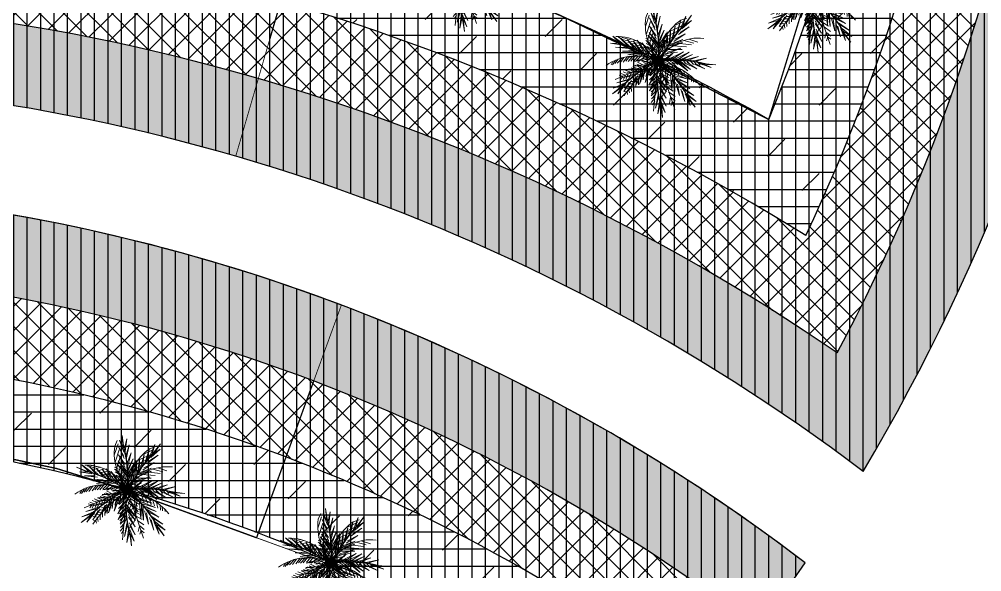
# Model space of a CAD drawing. Extents: x 671027 to 671614, y 802418 to 802669.
# Drawn here: x 671376.21 to 671411.9, y 802551.52 to 802572.02 of the extents above; entities that cross this region are included whole.
import ezdxf

# ---------------------------------------------------------------- set-up
doc = ezdxf.new("R2010")
doc.units = 0
for name, color, linetype in [('Bubbler 110', 1, 'Continuous'), ('drip line', 7, 'Continuous'), ('Pipe-Lateral-10 Bars-32mm', 7, 'Continuous'), ('Pipe-Lateral-10 Bars-50mm', 7, 'Continuous'), ('shrubs-Gc', 7, 'Continuous')]:
    doc.layers.add(name, color=color, linetype=linetype)
doc.layers.add('palm bltshardia', color=8, linetype='Continuous', lineweight=15)
doc.styles.get("Standard").update_dxf_attribs({"font": 'arial.ttf'})
doc.linetypes.add('32mm', pattern='A,0.5,-0.2,["32mm",Standard,S=0.1,R=0,X=-0.1,Y=-0.05],-0.5', length=1.2)
doc.linetypes.add('50mm', pattern='A,0.5,-0.2,["50mm",Standard,S=0.1,R=0,X=-0.1,Y=-0.05],-0.5', length=1.2)
pattern_1 = [(90, (0, 0), (-0.5, 0), [])]

# ---------------------------------------------------------------- blocks, each defined once
blk = doc.blocks.new('aer')
at = {"layer": 'palm bltshardia', "color": 60}
for p, q in [((-0.891, 1.136, -0.051), (-0.879, 1.331, -0.051)), ((-0.81, 0.872, -0.051), (-0.819, 1.243, -0.051)), ((-0.277, 0.977, -0.051), (-0.076, 1.224, -0.051)), ((-0.255, 1.133, -0.051), (-0.058, 1.356, -0.051)), ((-0.707, 0.675, -0.051), (-0.718, 1.075, -0.051)), ((-0.603, 0.53, -0.051), (-0.613, 0.908, -0.051)), ((-0.278, 0.753, -0.051), (-0.062, 1.138, -0.051)), ((-0.258, 0.596, -0.051), (-0.065, 0.972, -0.051)), ((-0.51, 0.415, -0.051), (-0.513, 0.771, -0.051)), ((-0.425, 0.295, -0.051), (-0.425, 0.655, -0.051)), ((-0.21, 0.41, -0.051), (-0.041, 0.821, -0.051)), ((-0.149, 0.254, -0.051), (-0.025, 0.658, -0.051)), ((0.575, 0.6, -0.051), (0.788, 0.582, -0.051)), ((0.714, 0.682, -0.051), (0.895, 0.65, -0.051)), ((0.825, 0.752, -0.051), (0.985, 0.699, -0.051)), ((0.904, 0.782, -0.051), (1.026, 0.747, -0.051)), ((1.011, 0.826, -0.051), (1.077, 0.81, -0.051)), ((-1.388, 0.173, -0.051), (-1.523, 0.314, -0.051)), ((-1.139, 0.052, -0.051), (-1.417, 0.299, -0.051)), ((-0.339, 0.232, -0.051), (-0.331, 0.554, -0.051)), ((-0.217, 0.114, -0.051), (-0.257, 0.443, -0.051)), ((-0.095, 0.15, -0.051), (-0.012, 0.47, -0.051)), ((0.29, 0.343, -0.051), (0.575, 0.325, -0.051)), ((0.371, 0.427, -0.051), (0.632, 0.412, -0.051)), ((0.48, 0.526, -0.051), (0.717, 0.496, -0.051)), ((-0.925, -0.006, -0.051), (-1.225, 0.258, -0.051)), ((-0.748, -0.029, -0.051), (-1.032, 0.221, -0.051)), ((-0.6, -0.038, -0.051), (-0.863, 0.202, -0.051)), ((-0.454, -0.058, -0.051), (-0.718, 0.187, -0.051)), ((-0.349, -0.038, -0.051), (-0.579, 0.187, -0.051)), ((-0.18, -0.029, -0.051), (-0.449, 0.166, -0.051)), ((0.119, 0.117, -0.051), (0.41, 0.15, -0.051)), ((0.196, 0.228, -0.051), (0.479, 0.242, -0.051))]:
    blk.add_line(p, q, dxfattribs=at)
at = {"layer": 'palm bltshardia', "elevation": -0.051}
for points in [[(-0.74, 1.253), (-0.9, 1.5), (-0.747, 1.23)], [(0.677, 1.327), (0.807, 1.59), (0.653, 1.32)], [(-1.325, 0.422), (-1.605, 0.513), (-1.304, 0.434)], [(1.474, 0.41), (1.758, 0.487), (1.454, 0.424)], [(1.37, -0.471), (1.65, -0.562), (1.35, -0.483)], [(-1.038, -0.969), (-1.257, -1.165), (-1.038, -0.945)], [(0.31, -1.415), (0.371, -1.703), (0.289, -1.403)]]:
    blk.add_lwpolyline(points, dxfattribs=at)
at = {"layer": 'palm bltshardia', "color": 52, "elevation": -0.051}
for points in [[(-0.674, 1.05), (-0.948, 1.329), (-0.715, 1.143)], [(-0.629, 1.061), (-0.748, 1.433), (-0.692, 1.141)], [(0.421, 1.002), (0.498, 1.407), (0.461, 1.073)], [(0.484, 0.952), (0.786, 1.232), (0.523, 1.022)], [(-0.455, 0.644), (-0.79, 0.908), (-0.484, 0.718)], [(-0.372, 0.679), (-0.449, 1.098), (-0.424, 0.739)], [(-0.243, 0.4), (-0.234, 0.912), (-0.291, 0.483)], [(0.226, 0.576), (0.227, 1.052), (0.262, 0.648)], [(-1.112, 0.409), (-1.451, 0.603), (-1.212, 0.425)], [(-0.251, 0.358), (-0.722, 0.605), (-0.315, 0.456)], [(0.073, 0.241), (0.046, 0.832), (0.12, 0.405)], [(0.228, 0.559), (0.631, 0.814), (0.27, 0.628)], [(-1.111, 0.363), (-1.501, 0.383), (-1.204, 0.404)], [(-0.664, 0.301), (-1.004, 0.558), (-0.742, 0.31)], [(-0.334, 0.177), (-0.694, 0.569), (-0.446, 0.214)], [(-0.02, 0.001), (-0.243, 0.382), (-0.081, 0.025)], [(0.009, 0.105), (0.103, 0.536), (-0.019, 0.164)], [(0.083, 0.078), (0.397, 0.386), (0.148, 0.085)], [(0.094, 0.247), (0.608, 0.539), (0.207, 0.374)], [(0.472, 0.216), (0.851, 0.589), (0.585, 0.247)], [(0.807, 0.324), (1.16, 0.563), (0.886, 0.329)], [(1.257, 0.363), (1.648, 0.363), (1.352, 0.399)], [(1.26, 0.408), (1.609, 0.585), (1.361, 0.419)], [(-0.675, 0.212), (-1.1, 0.179), (-0.747, 0.247)], [(-0.373, 0.158), (-0.866, 0.018), (-0.465, 0.183)], [(-0.024, -0.011), (-0.416, -0.211), (-0.088, 0.002)], [(0.069, -0.039), (0.462, 0.162), (0.133, -0.051)], [(0.51, 0.195), (0.995, 0.031), (0.603, 0.216)], [(0.814, 0.234), (1.237, 0.18), (0.887, 0.265)], [(-0.33, -0.233), (-0.849, -0.348), (-0.418, -0.311)], [(-0.021, -0.049), (-0.462, -0.051), (-0.073, -0.09)], [(-0.334, -0.276), (-0.459, -0.773), (-0.402, -0.343)], [(0.022, -0.075), (-0.197, -0.458), (0.031, -0.14)], [(-0.013, -0.058), (-0.035, -0.498), (-0.056, -0.107)], [(0.034, -0.072), (0.404, -0.312), (0.055, -0.134)], [(0.066, -0.051), (0.288, -0.432), (0.127, -0.075)], [(0.38, -0.226), (0.739, -0.618), (0.491, -0.263)], [(0.419, -0.208), (0.911, -0.068), (0.511, -0.233)], [(0.721, -0.261), (1.146, -0.229), (0.792, -0.296)], [(-0.603, -0.456), (-0.995, -0.622), (-0.65, -0.52)], [(-0.531, -0.511), (-0.716, -0.895), (-0.597, -0.555)], [(0.027, -0.435), (-0.133, -0.942), (0.05, -0.549)], [(0.062, -0.459), (0.43, -0.816), (0.087, -0.551)], [(0.709, -0.351), (1.049, -0.607), (0.788, -0.36)], [(1.156, -0.413), (1.547, -0.432), (1.249, -0.453)], [(1.157, -0.458), (1.496, -0.653), (1.257, -0.474)], [(-0.92, -0.79), (-1.258, -0.987), (-0.984, -0.869)], [(-0.88, -0.812), (-1.092, -1.141), (-0.961, -0.873)], [(0.084, -0.782), (0.031, -1.205), (0.115, -0.855)], [(0.167, -0.748), (0.408, -1.099), (0.172, -0.827)], [(0.214, -1.224), (0.216, -1.615), (0.251, -1.319)], [(0.254, -1.2), (0.432, -1.548), (0.265, -1.301)]]:
    blk.add_lwpolyline(points, dxfattribs=at)
at = {"layer": 'palm bltshardia', "color": 64, "elevation": -0.051}
for points in [[(-0.51, 0.897), (-0.602, 1.299), (-0.551, 0.966)], [(0.292, 0.778), (0.353, 1.2), (0.342, 0.84)], [(0.566, 1.137), (0.83, 1.426), (0.604, 1.231)], [(-0.585, 0.868), (-0.897, 1.137), (-0.626, 0.937)], [(-0.298, 0.478), (-0.317, 0.955), (-0.337, 0.549)], [(0.146, 0.458), (0.125, 0.989), (0.199, 0.563)], [(0.364, 0.723), (0.688, 0.999), (0.39, 0.798)], [(-0.913, 0.369), (-1.252, 0.602), (-0.99, 0.392)], [(-0.313, 0.485), (-0.726, 0.725), (-0.358, 0.553)], [(-0.095, 0.207), (-0.091, 0.798), (-0.148, 0.369)], [(0.187, 0.472), (0.635, 0.72), (0.235, 0.555)], [(-0.922, 0.289), (-1.334, 0.276), (-1, 0.312)], [(-0.474, 0.204), (-0.81, 0.542), (-0.55, 0.23)], [(-0.1, 0.185), (-0.625, 0.458), (-0.218, 0.308)], [(-0.129, 0.074), (-0.526, 0.513), (-0.278, 0.157)], [(0.047, 0.113), (-0.064, 0.539), (0.073, 0.172)], [(0.119, 0.08), (0.5, 0.3), (0.143, 0.14)], [(0.262, 0.124), (0.681, 0.542), (0.415, 0.2)], [(0.612, 0.236), (0.966, 0.557), (0.69, 0.258)], [(1.059, 0.379), (1.41, 0.595), (1.138, 0.398)], [(1.065, 0.298), (1.475, 0.264), (1.143, 0.317)], [(-0.463, 0.191), (-0.929, 0.088), (-0.541, 0.21)], [(-0.148, 0.064), (-0.719, -0.091), (-0.319, 0.074)], [(0.083, 0.065), (0.409, -0.232), (0.148, 0.06)], [(0.194, -0.113), (0.765, 0.041), (0.364, -0.124)], [(0.281, 0.113), (0.843, -0.071), (0.451, 0.114)], [(0.601, 0.224), (1.061, 0.097), (0.681, 0.239)], [(-0.139, -0.107), (-0.717, -0.231), (-0.285, -0.194)], [(-0.139, -0.129), (-0.291, -0.7), (-0.234, -0.271)], [(0.013, -0.206), (-0.168, -0.769), (0.015, -0.376)], [(0.032, -0.217), (0.451, -0.634), (0.108, -0.37)], [(0.175, -0.124), (0.572, -0.562), (0.324, -0.207)], [(0.509, -0.24), (0.974, -0.138), (0.587, -0.26)], [(0.519, -0.254), (0.856, -0.591), (0.596, -0.279)], [(-0.424, -0.34), (-0.884, -0.463), (-0.484, -0.393)], [(-0.407, -0.338), (-0.551, -0.792), (-0.463, -0.396)], [(0.073, -0.569), (-0.052, -1.029), (0.088, -0.648)], [(0.079, -0.553), (0.401, -0.905), (0.101, -0.631)], [(0.958, -0.419), (1.298, -0.652), (1.036, -0.441)], [(0.967, -0.338), (1.379, -0.325), (1.045, -0.361)], [(-0.786, -0.638), (-1.158, -0.815), (-0.845, -0.694)], [(-0.721, -0.686), (-0.916, -1.049), (-0.78, -0.742)], [(0.149, -1.032), (0.117, -1.442), (0.168, -1.11)], [(0.223, -1), (0.44, -1.35), (0.242, -1.078)]]:
    blk.add_lwpolyline(points, dxfattribs=at)
at = {"layer": 'palm bltshardia', "color": 13, "elevation": -0.051}
for points in [[(0.679, 1.294, 0.163977), (0.009, 0.019, -5.135633)], [(-0.891, 1.136, 0.234869), (0.008, 0.007, 2.6185)], [(1.191, 0.889, 0.174923), (0.009, 0.019, -4.874429)], [(-1.388, 0.173, 0.234869), (0.051, 0.063, 2.6185)]]:
    blk.add_lwpolyline(points, format="xyb", dxfattribs=at)
at = {"layer": 'palm bltshardia', "color": 60, "elevation": -0.051}
for points in [[(0.57, 1.168), (0.645, 1.225)], [(0.346, 0.901), (0.522, 0.958)], [(0.406, 0.989), (0.614, 1.066)], [(0.459, 1.092), (0.619, 1.137)], [(0.192, 0.581), (0.389, 0.672)], [(0.232, 0.696), (0.429, 0.764)], [(0.268, 0.782), (0.488, 0.862)], [(0.048, 0.193), (0.251, 0.359)], [(0.092, 0.302), (0.284, 0.444)], [(0.113, 0.39), (0.329, 0.511)], [(0.15, 0.486), (0.355, 0.584)], [(-0.476, 0.001), (-0.659, 0.21)], [(-0.476, 0.001), (-0.651, -0.125)], [(-0.344, -0.005), (-0.564, 0.236)], [(-0.198, -0.001), (-0.478, 0.278)], [(0.132, -0.016), (0.347, 0.123)], [(0.29, -0.013), (0.55, 0.155)], [(0.436, -0.04), (0.597, 0.101)], [(0.555, -0.049), (0.726, 0.112)], [(0.724, -0.058), (0.9, 0.095)], [(0.858, -0.062), (1.03, 0.056)], [(0.997, -0.081), (1.205, 0.046)], [(-0.688, 0), (-0.795, -0.082)], [(-0.598, -0.007), (-0.74, -0.106)], [(-0.654, -0.229), (-0.713, -0.49)], [(-0.525, -0.157), (-0.625, -0.418)], [(-0.344, -0.005), (-0.553, -0.137)], [(-0.367, -0.091), (-0.498, -0.341)], [(-0.251, -0.055), (-0.363, -0.254)], [(-0.147, -0.032), (-0.263, -0.217)], [(-0.219, -0.243), (-0.203, -0.469)], [(-0.163, -0.164), (-0.144, -0.437)], [(-0.001, -0.11), (-0.118, -0.234)], [(-0.002, -0.222), (-0.116, -0.329)], [(-0.094, -0.105), (-0.081, -0.326)], [(-0.003, -0.151), (-0.028, -0.305)], [(0.047, -0.233), (0.01, -0.392)], [(0.042, -0.131), (0.164, -0.228)], [(0.06, -0.226), (0.195, -0.318)], [(0.103, -0.075), (0.236, -0.386)], [(0.189, -0.097), (0.322, -0.407)], [(0.29, -0.023), (0.519, -0.229)], [(0.305, -0.161), (0.429, -0.48)], [(0.425, -0.226), (0.506, -0.483)], [(0.437, -0.019), (0.574, -0.184)], [(0.522, -0.296), (0.588, -0.511)], [(0.556, -0.029), (0.699, -0.215)], [(0.724, -0.048), (0.874, -0.227)], [(0.857, -0.065), (1.008, -0.209)], [(0.974, -0.228), (1.131, -0.415)], [(1.18, -0.085), (1.34, -0.007)], [(1.18, -0.094), (1.325, -0.196)], [(1.32, -0.104), (1.43, -0.038)], [(1.32, -0.098), (1.418, -0.18)], [(-1.032, -0.575), (-1.052, -0.757)], [(-0.966, -0.495), (-0.98, -0.727)], [(-0.864, -0.39), (-0.901, -0.638)], [(-0.754, -0.298), (-0.822, -0.593)], [(-0.435, -0.581), (-0.335, -0.782)], [(-0.388, -0.512), (-0.311, -0.683)], [(-0.353, -0.437), (-0.28, -0.608)], [(-0.286, -0.34), (-0.232, -0.566)], [(-0.002, -0.409), (-0.051, -0.459), (-0.22, -0.606)], [(-0.002, -0.478), (-0.172, -0.649)], [(-0.002, -0.548), (-0.171, -0.706)], [(-0.002, -0.308), (-0.108, -0.42)], [(-0.002, -0.409), (0.047, -0.459), (0.121, -0.528)], [(-0.002, -0.478), (0.102, -0.583)], [(-0.002, -0.548), (0.105, -0.657)], [(0.112, -0.327), (0.049, -0.488)], [(0.075, -0.338), (0.231, -0.415)], [(0.129, -0.42), (0.091, -0.619)], [(0.187, -0.532), (0.125, -0.75)], [(0.126, -0.419), (0.288, -0.539)], [(0.158, -0.54), (0.351, -0.659)], [(0.621, -0.36), (0.699, -0.542)], [(0.729, -0.411), (0.789, -0.581)], [(0.829, -0.453), (0.894, -0.625)], [(0.922, -0.499), (0.988, -0.649)], [(1.013, -0.55), (1.089, -0.703)], [(1.102, -0.589), (1.171, -0.694)], [(-1.152, -0.763), (-1.161, -0.855)], [(-1.094, -0.665), (-1.113, -0.814)], [(-0.505, -0.816), (-0.4, -1.009)], [(-0.485, -0.747), (-0.393, -0.918)], [(-0.446, -0.674), (-0.361, -0.861)], [(-0.003, -0.64), (-0.149, -0.79)], [(-0.003, -0.726), (-0.14, -0.854)], [(-0.003, -0.829), (-0.127, -0.93)], [(-0.003, -0.64), (0.116, -0.754)], [(-0.003, -0.726), (0.14, -0.841)], [(-0.003, -0.829), (0.138, -0.925)], [(0.239, -0.622), (0.171, -0.827)], [(0.181, -0.642), (0.37, -0.747)], [(0.286, -0.717), (0.199, -0.946)], [(0.211, -0.744), (0.429, -0.854)], [(0.316, -0.854), (0.242, -1.038)], [(0.28, -0.865), (0.459, -0.951)], [(-0.543, -1.113), (-0.461, -1.266)], [(-0.534, -0.991), (-0.439, -1.198)], [(-0.519, -0.935), (-0.414, -1.11)], [(-0.002, -0.904), (-0.144, -1.051)], [(-0.003, -1.014), (-0.124, -1.13)], [(-0.003, -1.106), (-0.107, -1.216)], [(-0.005, -1.014), (0.116, -1.131)], [(-0.005, -1.106), (0.099, -1.216)], [(-0.004, -0.904), (0.136, -1.052)], [(0.341, -0.985), (0.28, -1.117)], [(0.381, -1.09), (0.311, -1.222)], [(0.42, -1.186), (0.348, -1.292)], [(0.351, -0.979), (0.485, -1.034)], [(0.392, -1.083), (0.533, -1.133)], [(0.428, -1.18), (0.553, -1.209)], [(-0.547, -1.202), (-0.446, -1.344)], [(-0.541, -1.292), (-0.468, -1.389)], [(-0.003, -1.199), (-0.015, -1.204), (-0.072, -1.28)], [(-0.005, -1.199), (0.007, -1.204), (0.063, -1.28)], [(0.496, -1.263), (0.45, -1.328)], [(0.496, -1.263), (0.574, -1.28)]]:
    blk.add_lwpolyline(points, dxfattribs=at)
at = {"layer": 'palm bltshardia', "color": 13, "elevation": -0.051}
for points in [[(1.572, -0.121), (-0.008, 0.006)], [(-0.001, -0.009), (-0.005, -1.443)], [(0.023, -0.021), (1.368, -0.745)]]:
    blk.add_lwpolyline(points, dxfattribs=at)
at = {"layer": 'palm bltshardia', "color": 60, "elevation": -0.051}
blk.add_lwpolyline([(0.564, -1.395, -0.096681), (0.06, -0.134, 0.41346)], format="xyb", dxfattribs=at)
at = {"layer": 'palm bltshardia', "color": 15}
for centre, radius, start, end in [((2.757, 2.687, -0.051), 3.795, 202.5718, 223.5983), ((2.757, 2.687, -0.051), 3.781, 202.2898, 223.5983), ((3.668, -0.983, -0.051), 3.795, 142.5718, 163.5983), ((3.668, -0.983, -0.051), 3.781, 142.2898, 163.5983), ((-1.82, -3.326, -0.051), 3.781, 61.1603, 82.4687), ((-1.82, -3.326, -0.051), 3.795, 61.1603, 82.1867), ((1.778, -3.358, -0.051), 3.795, 94.9049, 115.9313), ((1.778, -3.358, -0.051), 3.781, 94.6228, 115.9313), ((1.96, -3.271, -0.051), 3.795, 121.1603, 142.1867), ((1.96, -3.271, -0.051), 3.781, 121.1603, 142.4687), ((3.803, 0.03, -0.051), 3.795, 181.1603, 202.1867), ((3.803, 0.03, -0.051), 3.781, 181.1603, 202.4687), ((1.866, 3.277, -0.051), 3.795, 241.1603, 262.1867), ((1.866, 3.277, -0.051), 3.781, 241.1603, 262.4687)]:
    blk.add_arc(centre, radius, start, end, dxfattribs=at)
at = {"layer": 'palm bltshardia', "color": 60, "extrusion": (0, 0, -1)}
for centre, major_axis, start_param, end_param in [((1.156, 0.858, -0.051), (0.869, -1.145), 1.597919, 2.736382), ((0.009, 0.019, -0.051), (-0.0166, -0.0126), 4.61587, 6.963033), ((1.019, -1.193, -0.051), (-1.248, -0.947), 0.42674, 1.511951)]:
    blk.add_ellipse(centre, major_axis=major_axis, ratio=1, start_param=start_param, end_param=end_param, dxfattribs=at)
at = {"layer": 'palm bltshardia', "color": 13, "extrusion": (0, 0, -1)}
blk.add_ellipse((0.106, -1.436, -0.051), major_axis=(0.863, -1.136), ratio=1, start_param=2.601404, end_param=3.68612, dxfattribs=at)
blk = doc.blocks.new('Bubbler 110')
at = {"layer": 'Bubbler 110'}
h = blk.add_hatch(color=1, dxfattribs=at)
h.dxf.hatch_style = 1
h.paths.add_polyline_path([(-0.2, 0, 1), (0.2, 0, 1)])
at = {"layer": 'Bubbler 110', "color": 7}
blk.add_circle((0, 0), 0.2, dxfattribs=at)

msp = doc.modelspace()

# ---------------------------------------------------------------- hatches: boundary and pattern name
at = {"layer": 'drip line', "true_color": 0xfecc66, "transparency": 33554585}
h = msp.add_hatch(dxfattribs=at)
h.set_pattern_fill('ANSI31', color=31, scale=4, angle=45)
h.set_pattern_definition(pattern_1)
h.paths.add_polyline_path([(671405.369, 802563.991, 0.159783), (671358.427, 802575.561, 0.103741), (671353.712, 802578.087, -0.163178), (671403.997, 802568.298, 0.079175), (671408.691, 802588.044), (671411.471, 802585.538, -0.083537)])
h = msp.add_hatch(dxfattribs=at)
h.set_pattern_fill('ANSI31', color=31, scale=4, angle=45)
h.set_pattern_definition(pattern_1)
h.paths.add_polyline_path([(671406.534, 802559.639, 0.163176), (671360.956, 802572.707, 0.073569), (671358.427, 802575.561, -0.159783), (671405.369, 802563.991, 0.083537), (671411.471, 802585.538), (671414.188, 802583.088, -0.088167)])
h = msp.add_hatch(dxfattribs=at)
h.set_pattern_fill('ANSI31', color=31, scale=4, angle=45)
h.set_pattern_definition(pattern_1)
h.paths.add_polyline_path([(671406.534, 802559.639, 0.088167), (671414.188, 802583.088), (671416.852, 802580.686, -0.093017), (671407.494, 802555.245, 0.163199), (671364.365, 802569.78, -0.283162), (671361.689, 802571.433, 0.028217), (671360.956, 802572.707, -0.163176)])
h = msp.add_hatch(dxfattribs=at)
h.set_pattern_fill('ANSI31', color=31, scale=4, angle=45)
h.set_pattern_definition(pattern_1)
h.paths.add_polyline_path([(671362.766, 802562.763, 0.010308), (671362.871, 802563.29, -0.370131), (671365.897, 802565.76, -0.158628), (671405.344, 802551.855, -0.180372), (671363.591, 802521.965), (671362.859, 802524.875, 0.169632), (671401.196, 802551.172, 0.159344)])
h = msp.add_hatch(dxfattribs=at)
h.set_pattern_fill('ANSI31', color=31, scale=4, angle=45)
h.set_pattern_definition(pattern_1)
h.paths.add_polyline_path([(671401.196, 802551.172, -0.169632), (671362.859, 802524.875), (671362.127, 802527.785, 0.157405), (671396.85, 802550.447, 0.151014), (671361.684, 802559.727, 0.062082), (671362.766, 802562.763, -0.159344)])
h = msp.add_hatch(dxfattribs=at)
h.set_pattern_fill('ANSI31', color=31, scale=4, angle=45)
h.set_pattern_definition(pattern_1)
h.paths.add_polyline_path([(671396.85, 802550.447, -0.157405), (671362.127, 802527.785), (671361.396, 802530.695, 0.143251), (671392.236, 802549.666, 0.14597), (671359.467, 802556.585, 0.074201), (671361.684, 802559.727, -0.151014)])
at = {"layer": 'shrubs-Gc', "linetype": 'ByBlock'}
h = msp.add_hatch(dxfattribs=at)
h.set_pattern_fill('DOLMIT', color=240, scale=0.1)
h.paths.add_polyline_path([(671405.369, 802563.991, 0.159783), (671358.427, 802575.561, 0.103741), (671353.712, 802578.087, -0.163178), (671403.997, 802568.298, 0.079175), (671408.691, 802588.044), (671411.471, 802585.538, -0.083537)])
at = {"layer": 'shrubs-Gc'}
h = msp.add_hatch(dxfattribs=at)
h.set_pattern_fill('ANSI37', color=74, scale=0.2)
h.paths.add_polyline_path([(671406.534, 802559.639, 0.163176), (671360.956, 802572.707, 0.073569), (671358.427, 802575.561, -0.159783), (671405.369, 802563.991, 0.083537), (671411.471, 802585.538), (671414.188, 802583.088, -0.088167)])
h = msp.add_hatch(dxfattribs=at)
h.set_pattern_fill('AR-SAND', color=219, scale=0.01125)
h.paths.add_polyline_path([(671406.534, 802559.639, 0.088167), (671414.188, 802583.088), (671416.852, 802580.686, -0.093017), (671407.494, 802555.245, 0.163199), (671364.365, 802569.78, -0.283162), (671361.689, 802571.433, 0.028217), (671360.956, 802572.707, -0.163176)])
h = msp.add_hatch(dxfattribs=at)
h.set_pattern_fill('AR-SAND', color=219, scale=0.01125)
h.paths.add_polyline_path([(671362.766, 802562.763, 0.010308), (671362.871, 802563.29, -0.370131), (671365.897, 802565.76, -0.158628), (671405.344, 802551.855, -0.180372), (671363.591, 802521.965), (671362.859, 802524.875, 0.169632), (671401.196, 802551.172, 0.159344)])
h = msp.add_hatch(dxfattribs=at)
h.set_pattern_fill('ANSI37', color=74, scale=0.2)
h.paths.add_polyline_path([(671401.196, 802551.172, -0.169632), (671362.859, 802524.875), (671362.127, 802527.785, 0.157405), (671396.85, 802550.447, 0.151014), (671361.684, 802559.727, 0.062082), (671362.766, 802562.763, -0.159344)])
at = {"layer": 'shrubs-Gc', "linetype": 'ByBlock'}
h = msp.add_hatch(dxfattribs=at)
h.set_pattern_fill('DOLMIT', color=240, scale=0.1)
h.paths.add_polyline_path([(671396.85, 802550.447, -0.157405), (671362.127, 802527.785), (671361.396, 802530.695, 0.143251), (671392.236, 802549.666, 0.14597), (671359.467, 802556.585, 0.074201), (671361.684, 802559.727, -0.151014)])

# ---------------------------------------------------------------- linework, layer by layer
at = {"color": 119}
for centre, radius, start, end in [((671344.387, 802592.898), 64.487, 337.57547, 355.6833), ((671344.387, 802592.898), 67.487, 334.63761, 353.73854), ((671344.387, 802592.898), 70.487, 331.84595, 352.00016), ((671364.257, 802498.204), 80.577, 60.44894, 97.5198), ((671364.257, 802498.204), 77.577, 57.99767, 94.31021), ((671364.257, 802498.204), 74.577, 55.46633, 92.53684), ((671364.257, 802498.204), 64.577, 55.10868, 91.32307), ((671364.255, 802498.198), 61.583, 58.04198, 92.39218), ((671364.255, 802498.198), 58.583, 61.4684, 94.68763)]:
    msp.add_arc(centre, radius, start, end, dxfattribs=at)
at = {"color": 0}
for centre, radius, start, end in [((671344.387, 802592.898), 73.487, 329.17774, 350.43456), ((671364.257, 802498.204), 71.577, 52.83792, 89.91362), ((671364.257, 802498.204), 67.577, 52.55459, 88.60912), ((671344.387, 802592.898), 73.487, 237.65433, 326.04715)]:
    msp.add_arc(centre, radius, start, end, dxfattribs=at)
msp.add_arc((671364.257, 802498.204), 67.577, 52.55459, 84.63543)
at = {"layer": 'Pipe-Lateral-10 Bars-32mm', "color": 5, "linetype": '32mm', "const_width": 0.03}
for points in [[(671384.234, 802566.936), (671385.49, 802571.257)], [(671388.151, 802561.415), (671387.124, 802558.596)], [(671387.755, 802551.783), (671385.006, 802552.785)]]:
    msp.add_lwpolyline(points, dxfattribs=at)
at = {"layer": 'Pipe-Lateral-10 Bars-50mm', "color": 4, "linetype": '50mm', "const_width": 0.05}
for points in [[(671407.072, 802578.346), (671403.997, 802568.298), (671399.834, 802570.45, 0.04466), (671388.872, 802574.928)], [(671385.006, 802552.785), (671380.165, 802554.549, 0.070003), (671372.267, 802556.23, -0.000506), (671364.356, 802556.792)]]:
    msp.add_lwpolyline(points, format="xyb", dxfattribs=at)
for points in [[(671385.49, 802571.257), (671386.746, 802575.578)], [(671387.124, 802558.596), (671385.006, 802552.785)]]:
    msp.add_lwpolyline(points, dxfattribs=at)

# ---------------------------------------------------------------- block references
at = {"layer": 'Bubbler 110', "rotation": 293.1852201696411}
for p in [(671399.904, 802570.464, 0.061), (671380.21, 802554.567, 0.061), (671387.759, 802551.857, 0.061)]:
    msp.add_blockref('Bubbler 110', p, dxfattribs=at)
at = {"layer": 'palm bltshardia', "color": 41, "linetype": 'ByBlock', "xscale": 1.2, "yscale": 1.2, "zscale": 1.2, "rotation": 293.1852201696411}
for p in [(671392.552, 802573.648, 0.061), (671405.672, 802572.872, 0.061), (671399.904, 802570.464, 0.061), (671380.21, 802554.567, 0.061), (671387.759, 802551.857, 0.061)]:
    msp.add_blockref('aer', p, dxfattribs=at)

doc.saveas('drawing.dxf')
